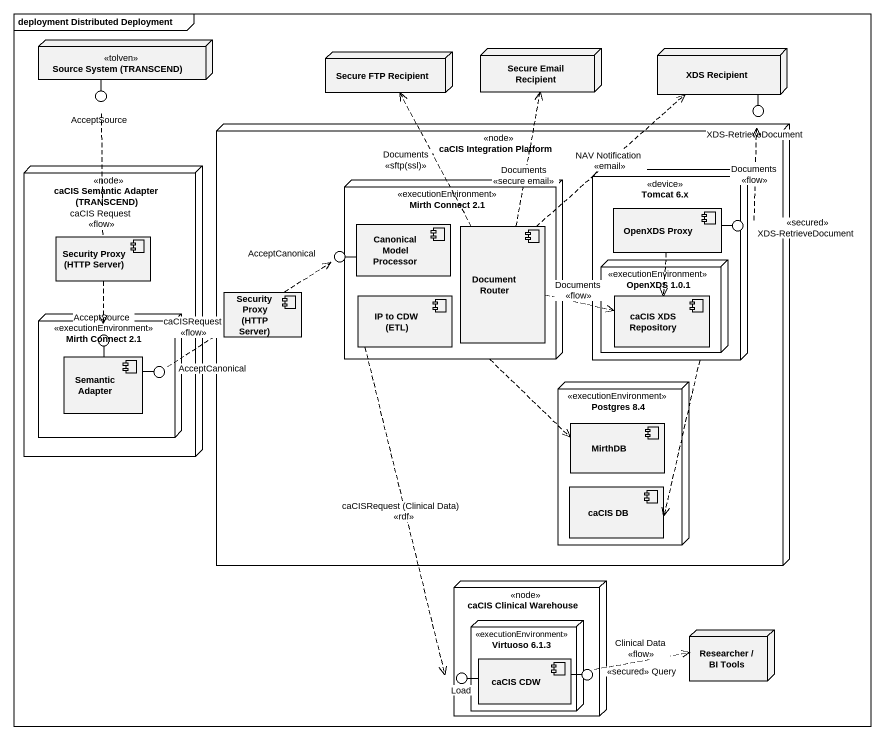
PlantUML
@startuml
mainframe deployment Distributed Deployment
node "Source System (TRANSCEND)" as Source_System_TRANSCEND <<tolven>>
() AcceptSource
node "Secure FTP Recipient" as Secure_FTP_Recipient
node "Secure Email Recipient" as Secure_Email_Recipient
node "XDS Recipient" as XDS_Recipient
() "XDS-RetrieveDocument" as XDS_RetrieveDocument
node "caCIS Integration Platform" as caCIS_Integration_Platform <<node>> {
  node "Mirth Connect 2.1" as Mirth_Connect_2_1 <<executionEnvironment>> {
    component "Canonical Model Processor" as Canonical_Model_Processor
    component "Document Router" as Document_Router
    component "IP to CDW (ETL)" as IP_to_CDW_ETL
  }
  node "Tomcat 6.x" as Tomcat_6_x <<device>> {
    component "OpenXDS Proxy" as OpenXDS_Proxy
    node "OpenXDS 1.0.1" as OpenXDS_1_0_1 <<executionEnvironment>> {
      component "caCIS XDS Repository" as caCIS_XDS_Repository
    }
  }
  component "Security Proxy (HTTP Server)" as Security_Proxy_HTTP_Server_2
  node "Postgres 8.4" as Postgres_8_4 <<executionEnvironment>> {
    component MirthDB
    component "caCIS DB" as caCIS_DB
  }
}
node "caCIS Semantic Adapter (TRANSCEND)" as caCIS_Semantic_Adapter <<node>> {
  component "Security Proxy (HTTP Server)" as Security_Proxy_HTTP_Server
  node "Mirth Connect 2.1" as Mirth_Connect_2_1_2 <<executionEnvironment>> {
    component "Semantic Adapter" as Semantic_Adapter
  }
}
() "<<secured>> XDS-RetrieveDocument" as secured_XDS_RetrieveDocument
() AcceptCanonical
() "AcceptSource" as AcceptSource_2
() "AcceptCanonical" as AcceptCanonical_2
node "caCIS Clinical Warehouse" as caCIS_Clinical_Warehouse <<node>> {
  node "Virtuoso 6.1.3" as Virtuoso_6_1_3 <<executionEnvironment>> {
    component "caCIS CDW" as caCIS_CDW
  }
}
node "Researcher / BI Tools" as Researcher_BI_Tools
() Load
() "<<secured>> Query" as secured_Query
Source_System_TRANSCEND -- AcceptSource
XDS_Recipient -- XDS_RetrieveDocument
OpenXDS_Proxy -right- secured_XDS_RetrieveDocument
Canonical_Model_Processor -left- AcceptCanonical
Semantic_Adapter -up- AcceptSource_2
Semantic_Adapter -right- AcceptCanonical_2
caCIS_CDW -left- Load
caCIS_CDW -right- secured_Query
AcceptSource ..> AcceptSource_2 : caCIS Request\n<<flow>>
Mirth_Connect_2_1 ..> MirthDB
Tomcat_6_x ..> caCIS_DB
Document_Router .up.> Secure_FTP_Recipient : Documents\n<<sftp(ssl)>>
Document_Router .up.> Secure_Email_Recipient : Documents\n<<secure email>>
Document_Router .up.> XDS_Recipient : NAV Notification\n<<email>>
Document_Router .right.> caCIS_XDS_Repository : Documents\n<<flow>>
OpenXDS_Proxy ..> caCIS_XDS_Repository
secured_XDS_RetrieveDocument .up.> XDS_RetrieveDocument : Documents\n<<flow>>
IP_to_CDW_ETL ..> Load : caCISRequest (Clinical Data)\n<<rdf>>
AcceptCanonical_2 .up.> AcceptCanonical : caCISRequest\n<<flow>>
secured_Query .right.> Researcher_BI_Tools : Clinical Data\n<<flow>>
@enduml
